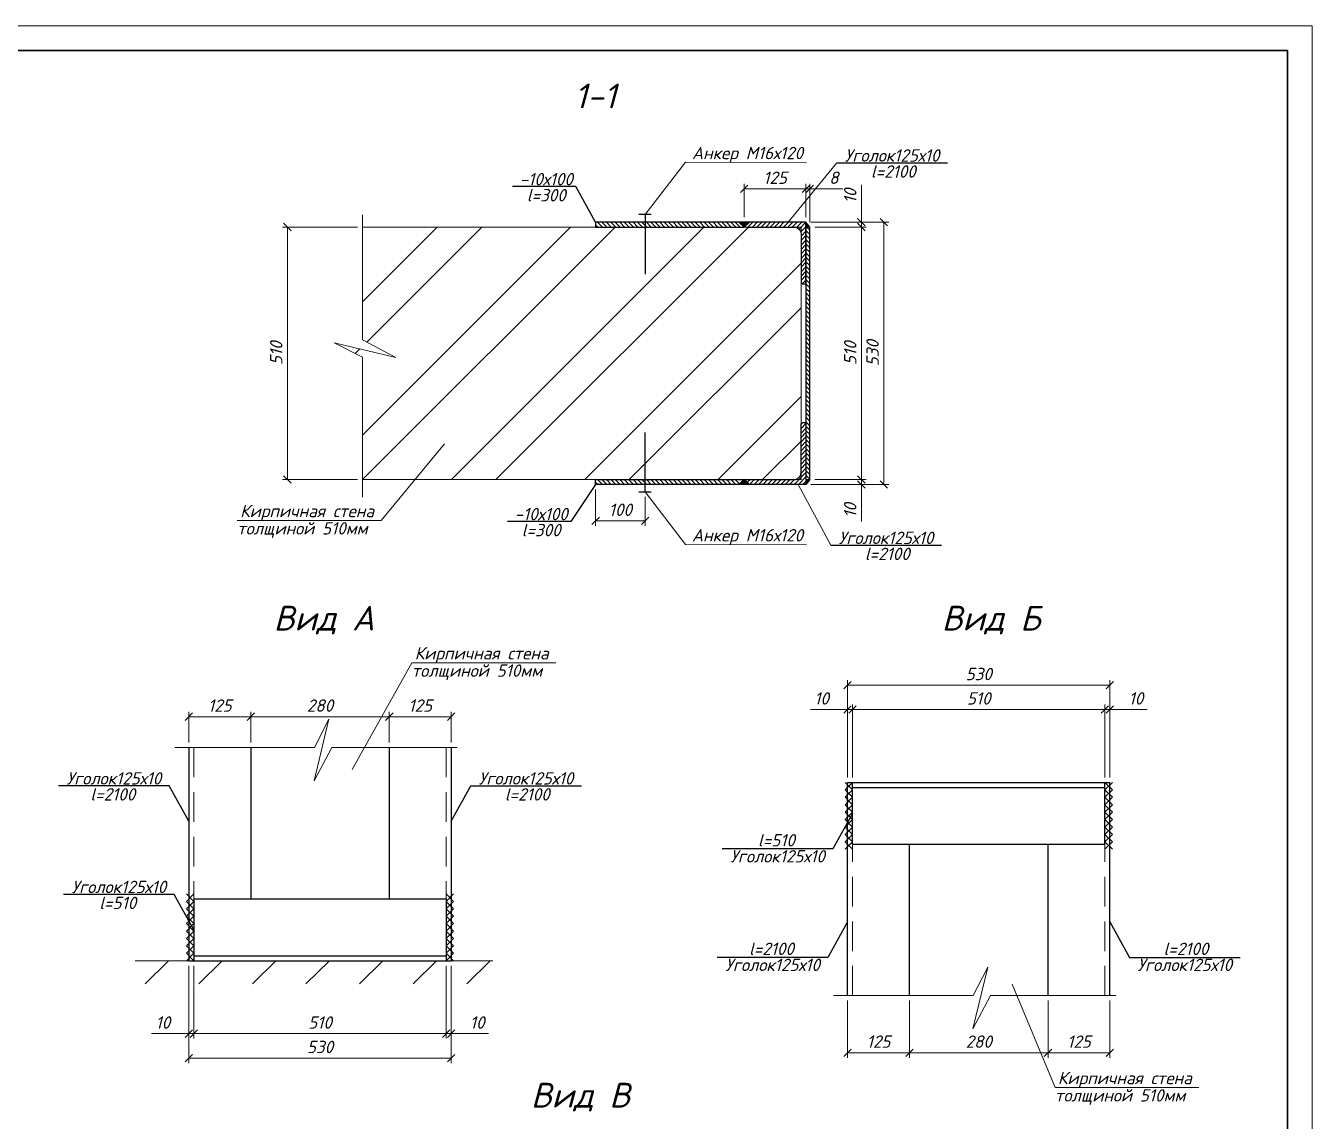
# Model space of a CAD drawing. Header units: millimetres. Extents: x 19346 to 188849, y 18183 to 1386204.
# Drawn here: x 113076 to 115676, y 27847 to 30060 of the extents above; entities that cross this region are included whole.
import ezdxf

# ---------------------------------------------------------------- set-up
doc = ezdxf.new("R2010")
doc.units = ezdxf.units.MM
doc.linetypes.add('Пунктир 2мм', pattern=[3, 2, -1])
doc.layers.get('DEFPOINTS').update_dxf_attribs({"color": 1})
doc.layers.add('013', color=7, linetype='Continuous', lineweight=13)
doc.layers.add('030', color=7, linetype='Continuous', lineweight=30)
doc.styles.add('10', font='isocpeui.ttf', dxfattribs={"height": 25})
doc.styles.add('GOST', font='isocpeur.TTF')
doc.dimstyles.new('10', dxfattribs={"dimtxt": 37.5, "dimasz": 15, "dimexe": 10, "dimexo": 10, "dimgap": 10, "dimtad": 1, "dimtxsty": '10', "dimblk": 'OBLIQUE', "dimcen": 2.5, "dimadec": 0, "dimazin": 0, "dimtfac": 1, "dimtmove": 0, "dimatfit": 3, "dimfxl": 1, "dimlwd": 15, "dimlwe": 15, "dimarcsym": 0})
pattern_1 = [(135, (-145.988, 509.553), (-4.49012806, -4.49012806), [])]

# ---------------------------------------------------------------- blocks, each defined once
blk = doc.blocks.new('*U16')
at = {"color": 44, "lineweight": 20, "ltscale": 10}
for p, q in [((594, 420), (0, 420)), ((594, 0), (594, 420))]:
    blk.add_line(p, q, dxfattribs=at)
at = {"color": 137, "lineweight": 35, "ltscale": 10}
for p, q in [((589, 415), (20, 415)), ((589, 5), (589, 415))]:
    blk.add_line(p, q, dxfattribs=at)
at = {"color": 44, "lineweight": 13, "style": 'GOST', "oblique": 10, "width": 0.8}
for tag in ['ФОРМАТВЕРТ', 'ФОРМАТГОРИЗ']:
    blk.add_attdef(tag, (542.98, 1.6), '', height=2, dxfattribs=at)
blk = doc.blocks.new('*U174')
blk.add_lwpolyline([(-34.5, 90.5), (-29.1, 90.5, -0.414214), (-24.5, 85.9), (-24.5, -10.5, 0.414214), (-10.5, -24.5), (85.9, -24.5, -0.414214), (90.5, -29.1), (90.5, -34.5), (-34.5, -34.5)], format="xyb", close=True)
blk = doc.blocks.new('_OBLIQUE')
at = {"color": 0, "linetype": 'ByBlock'}
blk.add_line((-0.5, -0.5), (0.5, 0.5), dxfattribs=at)
blk = doc.blocks.new('*D179')
at = {"color": 0, "lineweight": 15, "ltscale": 100, "transparency": 16777216}
for p, q in [((113746.8, 29653.6), (113594.8, 29653.6)), ((113604.8, 29143.6), (113604.8, 29653.6)), ((113746.8, 29143.6), (113594.8, 29143.6))]:
    blk.add_line(p, q, dxfattribs=at)
at = {"layer": 'DEFPOINTS', "color": 0, "ltscale": 100, "transparency": 16777216}
for p in [(113604.8, 29653.6), (113756.8, 29653.6), (113756.8, 29143.6)]:
    blk.add_point(p, dxfattribs=at)
at = {"color": 0, "lineweight": 15, "ltscale": 100, "transparency": 16777216, "xscale": 15, "yscale": 15, "zscale": 15}
for p, rotation in [((113604.8, 29653.6), 90), ((113604.8, 29143.6), 270)]:
    blk.add_blockref('_OBLIQUE', p, dxfattribs=dict(at, rotation=rotation))
at = {"color": 0, "ltscale": 100, "transparency": 16777216, "insert": (113582.3, 29398.6), "char_height": 25, "attachment_point": 5, "rotation": 90, "style": '10'}
blk.add_mtext('510', dxfattribs=at)
blk = doc.blocks.new('*D180')
at = {"color": 0, "lineweight": 15, "ltscale": 100, "transparency": 16777216}
for p, q in [((114527.7, 29673.6), (114527.7, 29740.6)), ((114652.7, 29673.6), (114652.7, 29740.6)), ((114652.7, 29730.6), (114527.7, 29730.6))]:
    blk.add_line(p, q, dxfattribs=at)
at = {"layer": 'DEFPOINTS', "color": 0, "ltscale": 100, "transparency": 16777216}
for p in [(114527.7, 29730.6), (114527.7, 29663.6), (114652.7, 29663.6)]:
    blk.add_point(p, dxfattribs=at)
at = {"color": 0, "lineweight": 15, "ltscale": 100, "transparency": 16777216, "xscale": 15, "yscale": 15, "zscale": 15, "rotation": 180}
blk.add_blockref('_OBLIQUE', (114527.7, 29730.6), dxfattribs=at)
at = {"color": 0, "lineweight": 15, "ltscale": 100, "transparency": 16777216, "xscale": 15, "yscale": 15, "zscale": 15}
blk.add_blockref('_OBLIQUE', (114652.7, 29730.6), dxfattribs=at)
at = {"color": 0, "ltscale": 100, "transparency": 16777216, "insert": (114590.2, 29753.1), "char_height": 25, "attachment_point": 5, "style": '10'}
blk.add_mtext('125', dxfattribs=at)
blk = doc.blocks.new('*D181')
at = {"color": 0, "lineweight": 15, "ltscale": 100, "transparency": 16777216}
for p, q in [((114652.7, 29673.6), (114652.7, 29740.6)), ((114660.7, 29663.6), (114660.7, 29740.6)), ((114652.7, 29730.6), (114637.7, 29730.6)), ((114652.7, 29730.6), (114660.7, 29730.6)), ((114660.7, 29730.6), (114727.3, 29730.6))]:
    blk.add_line(p, q, dxfattribs=at)
at = {"layer": 'DEFPOINTS', "color": 0, "ltscale": 100, "transparency": 16777216}
for p in [(114660.7, 29730.6), (114652.7, 29663.6), (114660.7, 29653.6)]:
    blk.add_point(p, dxfattribs=at)
at = {"color": 0, "lineweight": 15, "ltscale": 100, "transparency": 16777216, "xscale": 15, "yscale": 15, "zscale": 15}
blk.add_blockref('_OBLIQUE', (114652.7, 29730.6), dxfattribs=at)
at = {"color": 0, "lineweight": 15, "ltscale": 100, "transparency": 16777216, "xscale": 15, "yscale": 15, "zscale": 15, "rotation": 180}
blk.add_blockref('_OBLIQUE', (114660.7, 29730.6), dxfattribs=at)
at = {"color": 0, "ltscale": 100, "transparency": 16777216, "insert": (114709, 29753.1), "char_height": 25, "attachment_point": 5, "style": '10'}
blk.add_mtext('8', dxfattribs=at)
blk = doc.blocks.new('*D182')
at = {"color": 0, "lineweight": 15, "ltscale": 100, "transparency": 16777216}
for p, q in [((114670.7, 29143.6), (114774.6, 29143.6)), ((114764.6, 29143.6), (114764.6, 29158.6)), ((114764.6, 29143.6), (114764.6, 29133.6)), ((114662.7, 29133.6), (114774.6, 29133.6)), ((114764.6, 29133.6), (114764.6, 29058.4))]:
    blk.add_line(p, q, dxfattribs=at)
at = {"layer": 'DEFPOINTS', "color": 0, "ltscale": 100, "transparency": 16777216}
for p in [(114660.7, 29143.6), (114652.7, 29133.6), (114764.6, 29133.6)]:
    blk.add_point(p, dxfattribs=at)
at = {"color": 0, "lineweight": 15, "ltscale": 100, "transparency": 16777216, "xscale": 15, "yscale": 15, "zscale": 15}
for p, rotation in [((114764.6, 29143.6), 270), ((114764.6, 29133.6), 90)]:
    blk.add_blockref('_OBLIQUE', p, dxfattribs=dict(at, rotation=rotation))
at = {"color": 0, "ltscale": 100, "transparency": 16777216, "insert": (114742.1, 29081), "char_height": 25, "attachment_point": 5, "rotation": 90, "style": '10'}
blk.add_mtext('10', dxfattribs=at)
blk = doc.blocks.new('*D183')
at = {"color": 0, "lineweight": 15, "ltscale": 100, "transparency": 16777216}
for p, q in [((114670.7, 29653.6), (114774.6, 29653.6)), ((114764.6, 29143.6), (114764.6, 29653.6)), ((114670.7, 29143.6), (114774.6, 29143.6))]:
    blk.add_line(p, q, dxfattribs=at)
at = {"layer": 'DEFPOINTS', "color": 0, "ltscale": 100, "transparency": 16777216}
for p in [(114660.7, 29653.6), (114764.6, 29653.6), (114660.7, 29143.6)]:
    blk.add_point(p, dxfattribs=at)
at = {"color": 0, "lineweight": 15, "ltscale": 100, "transparency": 16777216, "xscale": 15, "yscale": 15, "zscale": 15}
for p, rotation in [((114764.6, 29653.6), 90), ((114764.6, 29143.6), 270)]:
    blk.add_blockref('_OBLIQUE', p, dxfattribs=dict(at, rotation=rotation))
at = {"color": 0, "ltscale": 100, "transparency": 16777216, "insert": (114742.1, 29398.6), "char_height": 25, "attachment_point": 5, "rotation": 90, "style": '10'}
blk.add_mtext('510', dxfattribs=at)
blk = doc.blocks.new('*D184')
at = {"color": 0, "lineweight": 15, "ltscale": 100, "transparency": 16777216}
for p, q in [((114764.6, 29663.6), (114764.6, 29738.8)), ((114662.7, 29663.6), (114774.6, 29663.6)), ((114764.6, 29653.6), (114764.6, 29663.6)), ((114670.7, 29653.6), (114774.6, 29653.6)), ((114764.6, 29653.6), (114764.6, 29638.6))]:
    blk.add_line(p, q, dxfattribs=at)
at = {"layer": 'DEFPOINTS', "color": 0, "ltscale": 100, "transparency": 16777216}
for p in [(114652.7, 29663.6), (114764.6, 29663.6), (114660.7, 29653.6)]:
    blk.add_point(p, dxfattribs=at)
at = {"color": 0, "lineweight": 15, "ltscale": 100, "transparency": 16777216, "xscale": 15, "yscale": 15, "zscale": 15}
for p, rotation in [((114764.6, 29663.6), 270), ((114764.6, 29653.6), 90)]:
    blk.add_blockref('_OBLIQUE', p, dxfattribs=dict(at, rotation=rotation))
at = {"color": 0, "ltscale": 100, "transparency": 16777216, "insert": (114742.1, 29716.2), "char_height": 25, "attachment_point": 5, "rotation": 90, "style": '10'}
blk.add_mtext('10', dxfattribs=at)
blk = doc.blocks.new('*D185')
at = {"color": 0, "lineweight": 15, "ltscale": 100, "transparency": 16777216}
for p, q in [((114662.7, 29663.6), (114819.8, 29663.6)), ((114809.8, 29133.6), (114809.8, 29663.6)), ((114662.7, 29133.6), (114819.8, 29133.6))]:
    blk.add_line(p, q, dxfattribs=at)
at = {"layer": 'DEFPOINTS', "color": 0, "ltscale": 100, "transparency": 16777216}
for p in [(114652.7, 29663.6), (114809.8, 29663.6), (114652.7, 29133.6)]:
    blk.add_point(p, dxfattribs=at)
at = {"color": 0, "lineweight": 15, "ltscale": 100, "transparency": 16777216, "xscale": 15, "yscale": 15, "zscale": 15}
for p, rotation in [((114809.8, 29663.6), 90), ((114809.8, 29133.6), 270)]:
    blk.add_blockref('_OBLIQUE', p, dxfattribs=dict(at, rotation=rotation))
at = {"color": 0, "ltscale": 100, "transparency": 16777216, "insert": (114787.3, 29398.6), "char_height": 25, "attachment_point": 5, "rotation": 90, "style": '10'}
blk.add_mtext('530', dxfattribs=at)
blk = doc.blocks.new('*D190')
at = {"color": 0, "lineweight": 15, "ltscale": 100, "transparency": 16777216}
for p, q in [((114227.7, 29123.6), (114227.7, 29049.9)), ((114327.7, 29108.6), (114327.7, 29049.9)), ((114227.7, 29059.9), (114327.7, 29059.9))]:
    blk.add_line(p, q, dxfattribs=at)
at = {"layer": 'DEFPOINTS', "color": 0, "ltscale": 100, "transparency": 16777216}
for p in [(114227.7, 29133.6), (114327.7, 29118.6), (114327.7, 29059.9)]:
    blk.add_point(p, dxfattribs=at)
at = {"color": 0, "lineweight": 15, "ltscale": 100, "transparency": 16777216, "xscale": 15, "yscale": 15, "zscale": 15, "rotation": 180}
blk.add_blockref('_OBLIQUE', (114227.7, 29059.9), dxfattribs=at)
at = {"color": 0, "lineweight": 15, "ltscale": 100, "transparency": 16777216, "xscale": 15, "yscale": 15, "zscale": 15}
blk.add_blockref('_OBLIQUE', (114327.7, 29059.9), dxfattribs=at)
at = {"color": 0, "ltscale": 100, "transparency": 16777216, "insert": (114277.7, 29082.4), "char_height": 25, "attachment_point": 5, "style": '10'}
blk.add_mtext('100', dxfattribs=at)
blk = doc.blocks.new('*D194')
at = {"color": 0, "lineweight": 15, "ltscale": 100, "transparency": 16777216}
for p, q in [((113415.8, 28161.4), (113415.8, 28014.1)), ((113925.8, 28161.4), (113925.8, 28014.1)), ((113415.8, 28024.1), (113925.8, 28024.1))]:
    blk.add_line(p, q, dxfattribs=at)
at = {"layer": 'DEFPOINTS', "color": 0, "ltscale": 100, "transparency": 16777216}
for p in [(113415.8, 28171.4), (113925.8, 28171.4), (113925.8, 28024.1)]:
    blk.add_point(p, dxfattribs=at)
at = {"color": 0, "lineweight": 15, "ltscale": 100, "transparency": 16777216, "xscale": 15, "yscale": 15, "zscale": 15, "rotation": 180}
blk.add_blockref('_OBLIQUE', (113415.8, 28024.1), dxfattribs=at)
at = {"color": 0, "lineweight": 15, "ltscale": 100, "transparency": 16777216, "xscale": 15, "yscale": 15, "zscale": 15}
blk.add_blockref('_OBLIQUE', (113925.8, 28024.1), dxfattribs=at)
at = {"color": 0, "ltscale": 100, "transparency": 16777216, "insert": (113670.8, 28046.6), "char_height": 25, "attachment_point": 5, "style": '10'}
blk.add_mtext('510', dxfattribs=at)
blk = doc.blocks.new('*D195')
at = {"layer": '013', "color": 0, "lineweight": 15, "ltscale": 100, "transparency": 16777216}
for p, q in [((113405.8, 28161.4), (113405.8, 28014.1)), ((113415.8, 28161.4), (113415.8, 28014.1)), ((113405.8, 28024.1), (113330.6, 28024.1)), ((113415.8, 28024.1), (113405.8, 28024.1)), ((113415.8, 28024.1), (113430.8, 28024.1))]:
    blk.add_line(p, q, dxfattribs=at)
at = {"layer": 'DEFPOINTS', "color": 0, "ltscale": 100, "transparency": 16777216}
for p in [(113405.8, 28171.4), (113415.8, 28171.4), (113405.8, 28024.1)]:
    blk.add_point(p, dxfattribs=at)
at = {"layer": '013', "color": 0, "lineweight": 15, "ltscale": 100, "transparency": 16777216, "xscale": 15, "yscale": 15, "zscale": 15}
blk.add_blockref('_OBLIQUE', (113405.8, 28024.1), dxfattribs=at)
at = {"layer": '013', "color": 0, "lineweight": 15, "ltscale": 100, "transparency": 16777216, "xscale": 15, "yscale": 15, "zscale": 15, "rotation": 180}
blk.add_blockref('_OBLIQUE', (113415.8, 28024.1), dxfattribs=at)
at = {"layer": '013', "color": 0, "ltscale": 100, "transparency": 16777216, "insert": (113353.2, 28046.6), "char_height": 25, "attachment_point": 5, "style": '10'}
blk.add_mtext('10', dxfattribs=at)
blk = doc.blocks.new('*D196')
at = {"layer": '013', "color": 0, "lineweight": 15, "ltscale": 100, "transparency": 16777216}
for p, q in [((113925.8, 28161.4), (113925.8, 28014.1)), ((113935.8, 28161.4), (113935.8, 28014.1)), ((113925.8, 28024.1), (113910.8, 28024.1)), ((113925.8, 28024.1), (113935.8, 28024.1)), ((113935.8, 28024.1), (114011, 28024.1))]:
    blk.add_line(p, q, dxfattribs=at)
at = {"layer": 'DEFPOINTS', "color": 0, "ltscale": 100, "transparency": 16777216}
for p in [(113925.8, 28171.4), (113935.8, 28171.4), (113935.8, 28024.1)]:
    blk.add_point(p, dxfattribs=at)
at = {"layer": '013', "color": 0, "lineweight": 15, "ltscale": 100, "transparency": 16777216, "xscale": 15, "yscale": 15, "zscale": 15}
blk.add_blockref('_OBLIQUE', (113925.8, 28024.1), dxfattribs=at)
at = {"layer": '013', "color": 0, "lineweight": 15, "ltscale": 100, "transparency": 16777216, "xscale": 15, "yscale": 15, "zscale": 15, "rotation": 180}
blk.add_blockref('_OBLIQUE', (113935.8, 28024.1), dxfattribs=at)
at = {"layer": '013', "color": 0, "ltscale": 100, "transparency": 16777216, "insert": (113988.4, 28046.6), "char_height": 25, "attachment_point": 5, "style": '10'}
blk.add_mtext('10', dxfattribs=at)
blk = doc.blocks.new('*D197')
at = {"layer": '013', "color": 0, "lineweight": 15, "ltscale": 100, "transparency": 16777216}
for p, q in [((113405.8, 28161.4), (113405.8, 27964.8)), ((113935.8, 28161.4), (113935.8, 27964.8)), ((113405.8, 27974.8), (113935.8, 27974.8))]:
    blk.add_line(p, q, dxfattribs=at)
at = {"layer": 'DEFPOINTS', "color": 0, "ltscale": 100, "transparency": 16777216}
for p in [(113405.8, 28171.4), (113935.8, 28171.4), (113935.8, 27974.8)]:
    blk.add_point(p, dxfattribs=at)
at = {"layer": '013', "color": 0, "lineweight": 15, "ltscale": 100, "transparency": 16777216, "xscale": 15, "yscale": 15, "zscale": 15, "rotation": 180}
blk.add_blockref('_OBLIQUE', (113405.8, 27974.8), dxfattribs=at)
at = {"layer": '013', "color": 0, "lineweight": 15, "ltscale": 100, "transparency": 16777216, "xscale": 15, "yscale": 15, "zscale": 15}
blk.add_blockref('_OBLIQUE', (113935.8, 27974.8), dxfattribs=at)
at = {"layer": '013', "color": 0, "ltscale": 100, "transparency": 16777216, "insert": (113670.8, 27997.3), "char_height": 25, "attachment_point": 5, "style": '10'}
blk.add_mtext('530', dxfattribs=at)
blk = doc.blocks.new('*D198')
at = {"color": 0, "lineweight": 15, "ltscale": 100, "transparency": 16777216}
for p, q in [((114746.8, 28541.6), (114746.8, 28688.8)), ((114746.8, 28678.8), (115256.8, 28678.8)), ((115256.8, 28541.6), (115256.8, 28688.8))]:
    blk.add_line(p, q, dxfattribs=at)
at = {"layer": 'DEFPOINTS', "color": 0, "ltscale": 100, "transparency": 16777216}
for p in [(115256.8, 28678.8), (114746.8, 28531.6), (115256.8, 28531.6)]:
    blk.add_point(p, dxfattribs=at)
at = {"color": 0, "lineweight": 15, "ltscale": 100, "transparency": 16777216, "xscale": 15, "yscale": 15, "zscale": 15, "rotation": 180}
blk.add_blockref('_OBLIQUE', (114746.8, 28678.8), dxfattribs=at)
at = {"color": 0, "lineweight": 15, "ltscale": 100, "transparency": 16777216, "xscale": 15, "yscale": 15, "zscale": 15}
blk.add_blockref('_OBLIQUE', (115256.8, 28678.8), dxfattribs=at)
at = {"color": 0, "ltscale": 100, "transparency": 16777216, "insert": (115001.8, 28701.3), "char_height": 25, "attachment_point": 5, "style": '10'}
blk.add_mtext('510', dxfattribs=at)
blk = doc.blocks.new('*D201')
at = {"layer": '013', "color": 0, "lineweight": 15, "ltscale": 100, "transparency": 16777216}
for p, q in [((114736.8, 28678.8), (114661.6, 28678.8)), ((114736.8, 28541.6), (114736.8, 28688.8)), ((114746.8, 28678.8), (114736.8, 28678.8)), ((114746.8, 28541.6), (114746.8, 28688.8)), ((114746.8, 28678.8), (114761.8, 28678.8))]:
    blk.add_line(p, q, dxfattribs=at)
at = {"layer": 'DEFPOINTS', "color": 0, "ltscale": 100, "transparency": 16777216}
for p in [(114736.8, 28678.8), (114736.8, 28531.6), (114746.8, 28531.6)]:
    blk.add_point(p, dxfattribs=at)
at = {"layer": '013', "color": 0, "lineweight": 15, "ltscale": 100, "transparency": 16777216, "xscale": 15, "yscale": 15, "zscale": 15}
blk.add_blockref('_OBLIQUE', (114736.8, 28678.8), dxfattribs=at)
at = {"layer": '013', "color": 0, "lineweight": 15, "ltscale": 100, "transparency": 16777216, "xscale": 15, "yscale": 15, "zscale": 15, "rotation": 180}
blk.add_blockref('_OBLIQUE', (114746.8, 28678.8), dxfattribs=at)
at = {"layer": '013', "color": 0, "ltscale": 100, "transparency": 16777216, "insert": (114684.2, 28701.3), "char_height": 25, "attachment_point": 5, "style": '10'}
blk.add_mtext('10', dxfattribs=at)
blk = doc.blocks.new('*D200')
at = {"layer": '013', "color": 0, "lineweight": 15, "ltscale": 100, "transparency": 16777216}
for p, q in [((115256.8, 28678.8), (115241.8, 28678.8)), ((115256.8, 28541.6), (115256.8, 28688.8)), ((115256.8, 28678.8), (115266.8, 28678.8)), ((115266.8, 28541.6), (115266.8, 28688.8)), ((115266.8, 28678.8), (115341.9, 28678.8))]:
    blk.add_line(p, q, dxfattribs=at)
at = {"layer": 'DEFPOINTS', "color": 0, "ltscale": 100, "transparency": 16777216}
for p in [(115266.8, 28678.8), (115256.8, 28531.6), (115266.8, 28531.6)]:
    blk.add_point(p, dxfattribs=at)
at = {"layer": '013', "color": 0, "lineweight": 15, "ltscale": 100, "transparency": 16777216, "xscale": 15, "yscale": 15, "zscale": 15}
blk.add_blockref('_OBLIQUE', (115256.8, 28678.8), dxfattribs=at)
at = {"layer": '013', "color": 0, "lineweight": 15, "ltscale": 100, "transparency": 16777216, "xscale": 15, "yscale": 15, "zscale": 15, "rotation": 180}
blk.add_blockref('_OBLIQUE', (115266.8, 28678.8), dxfattribs=at)
at = {"layer": '013', "color": 0, "ltscale": 100, "transparency": 16777216, "insert": (115319.4, 28701.3), "char_height": 25, "attachment_point": 5, "style": '10'}
blk.add_mtext('10', dxfattribs=at)
blk = doc.blocks.new('*D199')
at = {"layer": '013', "color": 0, "lineweight": 15, "ltscale": 100, "transparency": 16777216}
for p, q in [((114736.8, 28541.6), (114736.8, 28738.1)), ((114736.8, 28728.1), (115266.8, 28728.1)), ((115266.8, 28541.6), (115266.8, 28738.1))]:
    blk.add_line(p, q, dxfattribs=at)
at = {"layer": 'DEFPOINTS', "color": 0, "ltscale": 100, "transparency": 16777216}
for p in [(115266.8, 28728.1), (114736.8, 28531.6), (115266.8, 28531.6)]:
    blk.add_point(p, dxfattribs=at)
at = {"layer": '013', "color": 0, "lineweight": 15, "ltscale": 100, "transparency": 16777216, "xscale": 15, "yscale": 15, "zscale": 15, "rotation": 180}
blk.add_blockref('_OBLIQUE', (114736.8, 28728.1), dxfattribs=at)
at = {"layer": '013', "color": 0, "lineweight": 15, "ltscale": 100, "transparency": 16777216, "xscale": 15, "yscale": 15, "zscale": 15}
blk.add_blockref('_OBLIQUE', (115266.8, 28728.1), dxfattribs=at)
at = {"layer": '013', "color": 0, "ltscale": 100, "transparency": 16777216, "insert": (115001.8, 28750.6), "char_height": 25, "attachment_point": 5, "style": '10'}
blk.add_mtext('530', dxfattribs=at)
blk = doc.blocks.new('*D202')
at = {"layer": '013', "color": 0, "lineweight": 15, "ltscale": 100, "transparency": 16777216}
for p, q in [((113405.8, 28612), (113405.8, 28674.4)), ((113530.8, 28612), (113530.8, 28674.4)), ((113405.8, 28664.4), (113530.8, 28664.4))]:
    blk.add_line(p, q, dxfattribs=at)
at = {"layer": 'DEFPOINTS', "color": 0, "ltscale": 100, "transparency": 16777216}
for p in [(113530.8, 28664.4), (113405.8, 28602), (113530.8, 28602)]:
    blk.add_point(p, dxfattribs=at)
at = {"layer": '013', "color": 0, "lineweight": 15, "ltscale": 100, "transparency": 16777216, "xscale": 15, "yscale": 15, "zscale": 15, "rotation": 180}
blk.add_blockref('_OBLIQUE', (113405.8, 28664.4), dxfattribs=at)
at = {"layer": '013', "color": 0, "lineweight": 15, "ltscale": 100, "transparency": 16777216, "xscale": 15, "yscale": 15, "zscale": 15}
blk.add_blockref('_OBLIQUE', (113530.8, 28664.4), dxfattribs=at)
at = {"layer": '013', "color": 0, "ltscale": 100, "transparency": 16777216, "insert": (113468.3, 28686.9), "char_height": 25, "attachment_point": 5, "style": '10'}
blk.add_mtext('125', dxfattribs=at)
blk = doc.blocks.new('*D203')
at = {"layer": '013', "color": 0, "lineweight": 15, "ltscale": 100, "transparency": 16777216}
for p, q in [((113530.8, 28612), (113530.8, 28674.4)), ((113810.8, 28612), (113810.8, 28674.4)), ((113530.8, 28664.4), (113810.8, 28664.4))]:
    blk.add_line(p, q, dxfattribs=at)
at = {"layer": 'DEFPOINTS', "color": 0, "ltscale": 100, "transparency": 16777216}
for p in [(113810.8, 28664.4), (113530.8, 28602), (113810.8, 28602)]:
    blk.add_point(p, dxfattribs=at)
at = {"layer": '013', "color": 0, "lineweight": 15, "ltscale": 100, "transparency": 16777216, "xscale": 15, "yscale": 15, "zscale": 15, "rotation": 180}
blk.add_blockref('_OBLIQUE', (113530.8, 28664.4), dxfattribs=at)
at = {"layer": '013', "color": 0, "lineweight": 15, "ltscale": 100, "transparency": 16777216, "xscale": 15, "yscale": 15, "zscale": 15}
blk.add_blockref('_OBLIQUE', (113810.8, 28664.4), dxfattribs=at)
at = {"layer": '013', "color": 0, "ltscale": 100, "transparency": 16777216, "insert": (113670.8, 28686.9), "char_height": 25, "attachment_point": 5, "style": '10'}
blk.add_mtext('280', dxfattribs=at)
blk = doc.blocks.new('*D204')
at = {"layer": '013', "color": 0, "lineweight": 15, "ltscale": 100, "transparency": 16777216}
for p, q in [((113810.8, 28612), (113810.8, 28674.4)), ((113935.8, 28612), (113935.8, 28674.4)), ((113810.8, 28664.4), (113935.8, 28664.4))]:
    blk.add_line(p, q, dxfattribs=at)
at = {"layer": 'DEFPOINTS', "color": 0, "ltscale": 100, "transparency": 16777216}
for p in [(113935.8, 28664.4), (113810.8, 28602), (113935.8, 28602)]:
    blk.add_point(p, dxfattribs=at)
at = {"layer": '013', "color": 0, "lineweight": 15, "ltscale": 100, "transparency": 16777216, "xscale": 15, "yscale": 15, "zscale": 15, "rotation": 180}
blk.add_blockref('_OBLIQUE', (113810.8, 28664.4), dxfattribs=at)
at = {"layer": '013', "color": 0, "lineweight": 15, "ltscale": 100, "transparency": 16777216, "xscale": 15, "yscale": 15, "zscale": 15}
blk.add_blockref('_OBLIQUE', (113935.8, 28664.4), dxfattribs=at)
at = {"layer": '013', "color": 0, "ltscale": 100, "transparency": 16777216, "insert": (113873.3, 28686.9), "char_height": 25, "attachment_point": 5, "style": '10'}
blk.add_mtext('125', dxfattribs=at)
blk = doc.blocks.new('*D205')
at = {"layer": '013', "color": 0, "lineweight": 15, "ltscale": 100, "transparency": 16777216}
for p, q in [((114736.8, 28090.9), (114736.8, 27975.5)), ((114861.8, 28090.9), (114861.8, 27975.5)), ((114736.8, 27985.5), (114861.8, 27985.5))]:
    blk.add_line(p, q, dxfattribs=at)
at = {"layer": 'DEFPOINTS', "color": 0, "ltscale": 100, "transparency": 16777216}
for p in [(114736.8, 28100.9), (114861.8, 28100.9), (114861.8, 27985.5)]:
    blk.add_point(p, dxfattribs=at)
at = {"layer": '013', "color": 0, "lineweight": 15, "ltscale": 100, "transparency": 16777216, "xscale": 15, "yscale": 15, "zscale": 15, "rotation": 180}
blk.add_blockref('_OBLIQUE', (114736.8, 27985.5), dxfattribs=at)
at = {"layer": '013', "color": 0, "lineweight": 15, "ltscale": 100, "transparency": 16777216, "xscale": 15, "yscale": 15, "zscale": 15}
blk.add_blockref('_OBLIQUE', (114861.8, 27985.5), dxfattribs=at)
at = {"layer": '013', "color": 0, "ltscale": 100, "transparency": 16777216, "insert": (114799.3, 28008), "char_height": 25, "attachment_point": 5, "style": '10'}
blk.add_mtext('125', dxfattribs=at)
blk = doc.blocks.new('*D206')
at = {"layer": '013', "color": 0, "lineweight": 15, "ltscale": 100, "transparency": 16777216}
for p, q in [((114861.8, 28090.9), (114861.8, 27975.5)), ((115141.8, 28090.9), (115141.8, 27975.5)), ((114861.8, 27985.5), (115141.8, 27985.5))]:
    blk.add_line(p, q, dxfattribs=at)
at = {"layer": 'DEFPOINTS', "color": 0, "ltscale": 100, "transparency": 16777216}
for p in [(114861.8, 28100.9), (115141.8, 28100.9), (115141.8, 27985.5)]:
    blk.add_point(p, dxfattribs=at)
at = {"layer": '013', "color": 0, "lineweight": 15, "ltscale": 100, "transparency": 16777216, "xscale": 15, "yscale": 15, "zscale": 15, "rotation": 180}
blk.add_blockref('_OBLIQUE', (114861.8, 27985.5), dxfattribs=at)
at = {"layer": '013', "color": 0, "lineweight": 15, "ltscale": 100, "transparency": 16777216, "xscale": 15, "yscale": 15, "zscale": 15}
blk.add_blockref('_OBLIQUE', (115141.8, 27985.5), dxfattribs=at)
at = {"layer": '013', "color": 0, "ltscale": 100, "transparency": 16777216, "insert": (115001.8, 28008), "char_height": 25, "attachment_point": 5, "style": '10'}
blk.add_mtext('280', dxfattribs=at)
blk = doc.blocks.new('*D207')
at = {"layer": '013', "color": 0, "lineweight": 15, "ltscale": 100, "transparency": 16777216}
for p, q in [((115141.8, 28090.9), (115141.8, 27975.5)), ((115266.8, 28090.9), (115266.8, 27975.5)), ((115141.8, 27985.5), (115266.8, 27985.5))]:
    blk.add_line(p, q, dxfattribs=at)
at = {"layer": 'DEFPOINTS', "color": 0, "ltscale": 100, "transparency": 16777216}
for p in [(115141.8, 28100.9), (115266.8, 28100.9), (115266.8, 27985.5)]:
    blk.add_point(p, dxfattribs=at)
at = {"layer": '013', "color": 0, "lineweight": 15, "ltscale": 100, "transparency": 16777216, "xscale": 15, "yscale": 15, "zscale": 15, "rotation": 180}
blk.add_blockref('_OBLIQUE', (115141.8, 27985.5), dxfattribs=at)
at = {"layer": '013', "color": 0, "lineweight": 15, "ltscale": 100, "transparency": 16777216, "xscale": 15, "yscale": 15, "zscale": 15}
blk.add_blockref('_OBLIQUE', (115266.8, 27985.5), dxfattribs=at)
at = {"layer": '013', "color": 0, "ltscale": 100, "transparency": 16777216, "insert": (115204.3, 28008), "char_height": 25, "attachment_point": 5, "style": '10'}
blk.add_mtext('125', dxfattribs=at)

msp = doc.modelspace()

# ---------------------------------------------------------------- hatches: boundary and pattern name
at = {"layer": '013', "ltscale": 100}
h = msp.add_hatch(dxfattribs=at)
h.set_pattern_fill('ANSI31', color=256, scale=2, angle=90)
h.set_pattern_definition(pattern_1)
h.paths.add_polyline_path([(114517.104, 29663.593), (114227.711, 29663.593), (114227.711, 29653.593), (114527.104, 29653.593)])
h = msp.add_hatch(color=256, dxfattribs=at)
h.dxf.hatch_style = 1
h.paths.add_polyline_path([(114517.104, 29663.593), (114538.317, 29663.593), (114527.711, 29652.987)])
h = msp.add_hatch(dxfattribs=at)
h.set_pattern_fill('ANSI31', color=256, scale=2)
h.set_pattern_definition([(45, (114640.631, 29651.117), (-4.49013, 4.49013), [])])
h.paths.add_polyline_path([(114642.711, 29653.593), (114628.711, 29653.593, -0.41421356), (114642.711, 29639.593)], flags=17)
h.paths.add_polyline_path([(114652.711, 29663.593), (114527.711, 29663.593), (114527.711, 29658.193, 0.41421356), (114532.311, 29653.593), (114628.711, 29653.593), (114642.711, 29653.593), (114642.711, 29543.193, 0.41421356), (114647.311, 29538.593), (114652.711, 29538.593)])
h = msp.add_hatch(color=256, dxfattribs=at)
h.dxf.hatch_style = 1
h.paths.add_polyline_path([(114660.711, 29653.593), (114652.711, 29653.593), (114652.711, 29663.593)])
h = msp.add_hatch(dxfattribs=at)
h.set_pattern_fill('ANSI32', color=256, scale=20)
h.set_pattern_definition([(45, (439.07, 509.55), (-134.70384, 134.70384), []), (45, (528.88, 509.55), (-134.70384, 134.70384), [])])
h.paths.add_polyline_path([(114642.711, 29639.593, 0.41421356), (114628.711, 29653.593), (114532.311, 29653.593), (113756.798, 29653.593), (113756.798, 29425.662), (113824.039, 29389.765), (113699.507, 29419.677), (113756.798, 29390.641), (113756.798, 29143.593), (114628.711, 29143.593, 0.41421356), (114642.711, 29157.593), (114642.711, 29253.993)])
h = msp.add_hatch(dxfattribs=at)
h.set_pattern_fill('ANSI31', color=256, scale=2, angle=90)
h.set_pattern_definition(pattern_1)
h.paths.add_polyline_path([(114660.711, 29653.593), (114652.711, 29653.593), (114652.711, 29143.593), (114660.711, 29143.593)])
h = msp.add_hatch(dxfattribs=at)
h.set_pattern_fill('ANSI31', color=256, scale=2)
h.set_pattern_definition([(45, (114641.1464, 29146.0276), (-4.49013, 4.49013), [])])
h.paths.add_polyline_path([(114642.711, 29157.593, -0.41421356), (114628.711, 29143.593), (114642.711, 29143.593)], flags=17)
h.paths.add_polyline_path([(114652.711, 29258.593), (114647.311, 29258.593, 0.41421356), (114642.711, 29253.993), (114642.711, 29157.593), (114642.711, 29143.593), (114532.311, 29143.593, 0.41421356), (114527.711, 29138.993), (114527.711, 29133.593), (114652.711, 29133.593)])
h = msp.add_hatch(dxfattribs=at)
h.set_pattern_fill('ANSI31', color=256, scale=2, angle=90)
h.set_pattern_definition([(135, (-145.988, -10.447), (-4.49012806, -4.49012806), [])])
h.paths.add_polyline_path([(114517.104, 29143.593), (114227.711, 29143.593), (114227.711, 29133.593), (114527.104, 29133.593)])
h = msp.add_hatch(color=256, dxfattribs=at)
h.dxf.hatch_style = 1
h.paths.add_polyline_path([(114517.104, 29133.593), (114538.317, 29133.593), (114527.711, 29144.2)])
h = msp.add_hatch(color=256, dxfattribs=at)
h.dxf.hatch_style = 1
h.paths.add_polyline_path([(114660.711, 29143.593), (114652.711, 29143.593), (114652.711, 29133.593)])

# ---------------------------------------------------------------- linework, layer by layer
at = {"ltscale": 100}
for p, q in [((114715.263, 29783.109), (114939.004, 29783.109)), ((114187.908, 29735.257), (114060.017, 29735.257)), ((114227.711, 29663.593), (114187.908, 29735.257)), ((114340.211, 29678.593), (114315.211, 29678.593)), ((114327.711, 29678.593), (114327.711, 29558.593)), ((114517.104, 29663.593), (114527.711, 29652.987)), ((114538.317, 29663.593), (114517.104, 29663.593)), ((114527.711, 29652.987), (114538.317, 29663.593)), ((114660.711, 29653.593), (114652.711, 29663.593)), ((114327.711, 29118.593), (114327.711, 29238.593)), ((114517.104, 29133.593), (114527.711, 29144.2)), ((114527.711, 29144.2), (114538.317, 29133.593)), ((114660.711, 29143.593), (114652.711, 29133.593)), ((114227.711, 29133.593), (114177.52, 29058.631)), ((114315.211, 29118.593), (114340.211, 29118.593)), ((114538.317, 29133.593), (114517.104, 29133.593)), ((114177.52, 29058.631), (114049.629, 29058.631)), ((114703.053, 29010.674), (114926.794, 29010.674)), ((113365.997, 28524.782), (113142.255, 28524.782)), ((113405.799, 28453.118), (113365.997, 28524.782)), ((113935.799, 28453.118), (113975.601, 28524.782)), ((113975.601, 28524.782), (114199.342, 28524.782)), ((114746.776, 28531.558), (114731.776, 28516.558)), ((114731.776, 28531.558), (114746.776, 28516.558)), ((114736.776, 28531.558), (115256.776, 28531.558)), ((115271.776, 28531.558), (115256.776, 28516.558)), ((115256.776, 28531.558), (115271.776, 28516.558)), ((114746.776, 28516.558), (114731.776, 28501.558)), ((114731.776, 28516.558), (114746.776, 28501.558)), ((114746.776, 28501.558), (114731.776, 28486.558)), ((114731.776, 28501.558), (114746.776, 28486.558)), ((115271.776, 28516.558), (115256.776, 28501.558)), ((115256.776, 28516.558), (115271.776, 28501.558)), ((115271.776, 28501.558), (115256.776, 28486.558)), ((115256.776, 28501.558), (115271.776, 28486.558)), ((114746.776, 28469.058), (114706.973, 28397.394)), ((114746.776, 28486.558), (114731.776, 28471.558)), ((114731.776, 28486.558), (114746.776, 28471.558)), ((114746.776, 28471.558), (114731.776, 28456.558)), ((114731.776, 28471.558), (114746.776, 28456.558)), ((115271.776, 28486.558), (115256.776, 28471.558)), ((115256.776, 28486.558), (115271.776, 28471.558)), ((115271.776, 28471.558), (115256.776, 28456.558)), ((115256.776, 28471.558), (115271.776, 28456.558)), ((114746.776, 28456.558), (114731.776, 28441.558)), ((114731.776, 28456.558), (114746.776, 28441.558)), ((114746.776, 28441.558), (114731.776, 28426.558)), ((114731.776, 28441.558), (114746.776, 28426.558)), ((115271.776, 28456.558), (115256.776, 28441.558)), ((115256.776, 28456.558), (115271.776, 28441.558)), ((115271.776, 28441.558), (115256.776, 28426.558)), ((115256.776, 28441.558), (115271.776, 28426.558)), ((114746.776, 28426.558), (114731.776, 28411.558)), ((114731.776, 28426.558), (114746.776, 28411.558)), ((115271.776, 28426.558), (115256.776, 28411.558)), ((115256.776, 28426.558), (115271.776, 28411.558)), ((114706.973, 28397.394), (114483.232, 28397.394)), ((114746.776, 28411.558), (114731.776, 28396.558)), ((114731.776, 28411.558), (114746.776, 28396.558)), ((115271.776, 28411.558), (115256.776, 28396.558)), ((115256.776, 28411.558), (115271.776, 28396.558)), ((113375.997, 28305.516), (113152.255, 28305.516)), ((113415.799, 28233.852), (113375.997, 28305.516)), ((113415.799, 28291.352), (113400.799, 28306.352)), ((113400.799, 28291.352), (113415.799, 28306.352)), ((113415.799, 28276.352), (113400.799, 28291.352)), ((113400.799, 28276.352), (113415.799, 28291.352)), ((113940.799, 28291.352), (113925.799, 28306.352)), ((113925.799, 28291.352), (113940.799, 28306.352)), ((113940.799, 28276.352), (113925.799, 28291.352)), ((113925.799, 28276.352), (113940.799, 28291.352)), ((113415.799, 28261.352), (113400.799, 28276.352)), ((113400.799, 28261.352), (113415.799, 28276.352)), ((113415.799, 28246.352), (113400.799, 28261.352)), ((113400.799, 28246.352), (113415.799, 28261.352)), ((113940.799, 28261.352), (113925.799, 28276.352)), ((113925.799, 28261.352), (113940.799, 28276.352)), ((113940.799, 28246.352), (113925.799, 28261.352)), ((113925.799, 28246.352), (113940.799, 28261.352)), ((113415.799, 28231.352), (113400.799, 28246.352)), ((113400.799, 28231.352), (113415.799, 28246.352)), ((113415.799, 28216.352), (113400.799, 28231.352)), ((113400.799, 28216.352), (113415.799, 28231.352)), ((113940.799, 28231.352), (113925.799, 28246.352)), ((113925.799, 28231.352), (113940.799, 28246.352)), ((113940.799, 28216.352), (113925.799, 28231.352)), ((113925.799, 28216.352), (113940.799, 28231.352)), ((114736.776, 28249.793), (114696.973, 28178.129)), ((115266.776, 28249.793), (115306.578, 28178.129)), ((113415.799, 28201.352), (113400.799, 28216.352)), ((113400.799, 28201.352), (113415.799, 28216.352)), ((113940.799, 28201.352), (113925.799, 28216.352)), ((113925.799, 28201.352), (113940.799, 28216.352)), ((113415.799, 28186.352), (113400.799, 28201.352)), ((113400.799, 28186.352), (113415.799, 28201.352)), ((113415.799, 28171.352), (113400.799, 28186.352)), ((113400.799, 28171.352), (113415.799, 28186.352)), ((113940.799, 28186.352), (113925.799, 28201.352)), ((113925.799, 28186.352), (113940.799, 28201.352)), ((113940.799, 28171.352), (113925.799, 28186.352)), ((113925.799, 28171.352), (113940.799, 28186.352)), ((113405.799, 28171.352), (113925.799, 28171.352)), ((114696.973, 28178.129), (114473.232, 28178.129)), ((115306.578, 28178.129), (115530.319, 28178.129))]:
    msp.add_line(p, q, dxfattribs=at)
at = {"layer": '013', "ltscale": 100}
for p, q in [((114616.955, 29663.593), (114715.263, 29783.109)), ((114703.053, 29010.674), (114637.034, 29133.593)), ((113297.452, 28171.352), (114019.837, 28171.352)), ((113317.373, 28124.431), (113364.614, 28171.352)), ((113425.72, 28124.431), (113472.961, 28171.352)), ((113534.067, 28124.431), (113581.308, 28171.352)), ((113642.413, 28124.431), (113689.654, 28171.352)), ((113750.76, 28124.431), (113798.001, 28171.352)), ((113859.107, 28124.431), (113906.348, 28171.352)), ((113967.454, 28124.431), (114014.694, 28171.352))]:
    msp.add_line(p, q, dxfattribs=at)
at = {"layer": '013', "linetype": 'Пунктир 2мм', "ltscale": 30}
for p, q in [((113415.799, 28601.985), (113415.799, 28296.352)), ((113925.799, 28601.985), (113925.799, 28296.352)), ((114746.776, 28100.925), (114746.776, 28406.558)), ((115256.776, 28100.925), (115256.776, 28406.558))]:
    msp.add_line(p, q, dxfattribs=at)
at = {"layer": '013', "ltscale": 100}
for points in [[(114327.711, 29678.593), (114409.038, 29784.628), (114653.687, 29783.414)], [(113756.798, 29107.987), (113756.798, 29390.641), (113699.507, 29419.677), (113824.039, 29389.765), (113756.798, 29425.662), (113756.798, 29678.517)], [(113756.798, 29653.593), (114642.711, 29653.593), (114642.711, 29143.593), (113756.798, 29143.593)], [(113922.232, 29215.883), (113794.315, 29060.516), (113503.663, 29060.516)], [(114327.711, 29118.593), (114409.038, 29012.551), (114653.687, 29011.338)], [(113735.669, 28557.89), (113856.409, 28773.145), (114147.062, 28773.145)], [(113377.185, 28601.985), (113659.84, 28601.985), (113688.876, 28659.277), (113658.964, 28534.745), (113694.861, 28601.985), (113947.716, 28601.985)], [(114708.162, 28100.925), (114990.817, 28100.925), (115019.853, 28158.217), (114989.941, 28033.685), (115025.838, 28100.925), (115278.693, 28100.925)], [(115069.519, 28123.884), (115156.055, 27915.09), (115446.707, 27915.09)]]:
    msp.add_lwpolyline(points, dxfattribs=at)
at = {"layer": '030', "ltscale": 100}
for p, q in [((113405.799, 28601.985), (113405.799, 28171.352)), ((113530.799, 28601.985), (113530.799, 28296.352)), ((113810.799, 28601.985), (113810.799, 28296.352)), ((113935.799, 28601.985), (113935.799, 28171.352)), ((114736.776, 28100.925), (114736.776, 28531.558)), ((114736.776, 28531.558), (115266.776, 28531.558)), ((114746.776, 28406.558), (114746.776, 28531.558)), ((114746.776, 28521.558), (115256.776, 28521.558)), ((115256.776, 28406.558), (115256.776, 28531.558)), ((115266.776, 28100.925), (115266.776, 28531.558)), ((114746.776, 28406.558), (115256.776, 28406.558)), ((114861.776, 28100.925), (114861.776, 28406.558)), ((115141.776, 28100.925), (115141.776, 28406.558)), ((113415.799, 28296.352), (113925.799, 28296.352)), ((113415.799, 28296.352), (113415.799, 28171.352)), ((113925.799, 28296.352), (113925.799, 28171.352)), ((113415.799, 28181.352), (113925.799, 28181.352)), ((113405.799, 28171.352), (113935.799, 28171.352))]:
    msp.add_line(p, q, dxfattribs=at)
for points in [[(114527.711, 29663.593), (114227.711, 29663.593), (114227.711, 29653.593), (114527.711, 29653.593), (114527.711, 29663.593)], [(114652.711, 29143.593), (114652.711, 29143.593), (114660.711, 29143.593), (114660.711, 29653.593), (114652.711, 29653.593), (114652.711, 29143.593)], [(114527.711, 29133.593), (114227.711, 29133.593), (114227.711, 29143.593), (114527.711, 29143.593), (114527.711, 29133.593)]]:
    msp.add_lwpolyline(points, dxfattribs=at)

# ---------------------------------------------------------------- block references
at = {"xscale": 10, "yscale": 10, "zscale": 10}
msp.add_blockref('*U16', (109735.72, 25860.225), dxfattribs=at)
at = {"layer": '030', "xscale": -1, "rotation": 90}
msp.add_blockref('*U174', (114618.211, 29629.093), dxfattribs=at)
at = {"layer": '030', "rotation": 90}
msp.add_blockref('*U174', (114618.211, 29168.093), dxfattribs=at)

# ---------------------------------------------------------------- texts
at = {"color": 0, "lineweight": 9, "attachment_point": 5, "style": '10'}
for s, insert, char_height, width in [('\\pxi1.23419;1-1', (114196.095, 29918.415), 50, 2395.44136), ('\\pxi1.23419;Кирпичная стена ', (113629.227, 29076.535), 25, 2395.44136), ('\\pxi1.23419;толщиной 510мм', (113619.54, 29041.467), 25, 2395.44136), ('\\pxi1.23419;Вид А', (113647.927, 28859.454), 50, 295.72287), ('\\pxi1.23419;Вид Б', (114995.76, 28859.454), 50, 295.72287), ('\\pxi1.23419;Кирпичная стена ', (113981.974, 28789.164), 25, 2395.44136), ('\\pxi1.23419;толщиной 510мм', (113972.286, 28754.097), 25, 2395.44136), ('\\pxi1.23419;Кирпичная стена ', (115281.619, 27931.109), 25, 2395.44136), ('\\pxi1.23419;Вид В', (114166.031, 27895.756), 50, 295.72287), ('\\pxi1.23419;толщиной 510мм', (115271.932, 27896.042), 25, 2395.44136)]:
    msp.add_mtext(s, dxfattribs=dict(at, insert=insert, char_height=char_height, width=width))
at = {"ltscale": 100, "char_height": 25, "attachment_point": 5, "style": '10'}
for s, insert in [('Анкер М16х120', (114534.539, 29799.664)), ('Уголок125х10', (114826.814, 29798.146)), ('l=2100', (114829.221, 29765.771)), ('-10х100', (114128.01, 29750.294)), ('l=300', (114128.01, 29717.919)), ('-10х100', (114117.621, 29073.667)), ('l=300', (114117.621, 29041.293)), ('Анкер М16х120', (114534.539, 29027.588)), ('Уголок125х10', (114814.604, 29025.71)), ('l=2100', (114817.011, 28993.336)), ('Уголок125х10', (113254.446, 28539.819)), ('Уголок125х10', (114087.152, 28539.819)), ('l=2100', (113252.039, 28507.444)), ('l=2100', (114089.559, 28507.444)), ('l=510', (114593.015, 28414.732)), ('Уголок125х10', (114595.423, 28382.358)), ('Уголок125х10', (113264.446, 28320.553)), ('l=510', (113262.039, 28288.178)), ('l=2100', (114583.015, 28195.466)), ('l=2100', (115420.536, 28195.466)), ('Уголок125х10', (114585.423, 28163.092)), ('Уголок125х10', (115418.129, 28163.092))]:
    msp.add_mtext(s, dxfattribs=dict(at, insert=insert))

# ---------------------------------------------------------------- dimensions: what is measured, and where the dimension line sits
at = {"ltscale": 100}
for base, p1, p2, picture, middle in [((114527.711, 29730.572), (114652.711, 29663.593), (114527.711, 29663.593), '*D180', (114590.211, 29753.072)), ((114660.711, 29730.572), (114652.711, 29663.593), (114660.711, 29653.593), '*D181', (114709.025, 29753.072)), ((114327.711, 29059.922), (114227.711, 29133.593), (114327.711, 29118.593), '*D190', (114277.711, 29082.422)), ((115256.776, 28678.811), (114746.776, 28531.558), (115256.776, 28531.558), '*D198', (115001.776, 28701.311)), ((113925.799, 28024.099), (113415.799, 28171.352), (113925.799, 28171.352), '*D194', (113670.799, 28046.599))]:
    dim = msp.add_linear_dim(base=base, p1=p1, p2=p2, dimstyle='10', dxfattribs=at)
    dim.commit()
    dim.dimension.update_dxf_attribs({"geometry": picture, "text_midpoint": middle})
for base, p1, p2, picture, middle in [((114764.577, 29663.593), (114660.711, 29653.593), (114652.711, 29663.593), '*D184', (114742.077, 29716.178)), ((113604.844, 29653.593), (113756.798, 29143.593), (113756.798, 29653.593), '*D179', (113582.344, 29398.593)), ((114809.801, 29663.593), (114652.711, 29133.593), (114652.711, 29663.593), '*D185', (114787.301, 29398.593)), ((114764.577, 29653.593), (114660.711, 29143.593), (114660.711, 29653.593), '*D183', (114742.077, 29398.593)), ((114764.577, 29133.593), (114660.711, 29143.593), (114652.711, 29133.593), '*D182', (114742.077, 29081.008))]:
    dim = msp.add_linear_dim(base=base, p1=p1, p2=p2, angle=90, dimstyle='10', dxfattribs=at)
    dim.commit()
    dim.dimension.update_dxf_attribs({"geometry": picture, "text_midpoint": middle})
at = {"layer": '013', "ltscale": 100}
for base, p1, p2, picture, middle in [((115266.776, 28728.081), (114736.776, 28531.558), (115266.776, 28531.558), '*D199', (115001.776, 28750.581)), ((113530.799, 28664.415), (113405.799, 28601.985), (113530.799, 28601.985), '*D202', (113468.299, 28686.915)), ((113810.799, 28664.415), (113530.799, 28601.985), (113810.799, 28601.985), '*D203', (113670.799, 28686.915)), ((113935.799, 28664.415), (113810.799, 28601.985), (113935.799, 28601.985), '*D204', (113873.299, 28686.915)), ((114736.776, 28678.811), (114746.776, 28531.558), (114736.776, 28531.558), '*D201', (114684.19, 28701.311)), ((113405.799, 28024.099), (113415.799, 28171.352), (113405.799, 28171.352), '*D195', (113353.214, 28046.599)), ((113935.799, 27974.829), (113405.799, 28171.352), (113935.799, 28171.352), '*D197', (113670.799, 27997.329)), ((114861.776, 27985.516), (114736.776, 28100.925), (114861.776, 28100.925), '*D205', (114799.276, 28008.016)), ((115141.776, 27985.516), (114861.776, 28100.925), (115141.776, 28100.925), '*D206', (115001.776, 28008.016)), ((115266.776, 27985.516), (115141.776, 28100.925), (115266.776, 28100.925), '*D207', (115204.276, 28008.016))]:
    dim = msp.add_linear_dim(base=base, p1=p1, p2=p2, dimstyle='10', dxfattribs=at)
    dim.commit()
    dim.dimension.update_dxf_attribs({"geometry": picture, "text_midpoint": middle})
for base, p1, p2, picture, middle in [((115266.776, 28678.811), (115256.776, 28531.558), (115266.776, 28531.558), '*D200', (115319.361, 28701.311)), ((113935.799, 28024.099), (113925.799, 28171.352), (113935.799, 28171.352), '*D196', (113988.384, 28046.599))]:
    dim = msp.add_linear_dim(base=base, p1=p1, p2=p2, angle=180, dimstyle='10', dxfattribs=at)
    dim.commit()
    dim.dimension.update_dxf_attribs({"geometry": picture, "text_midpoint": middle})

doc.saveas('drawing.dxf')
